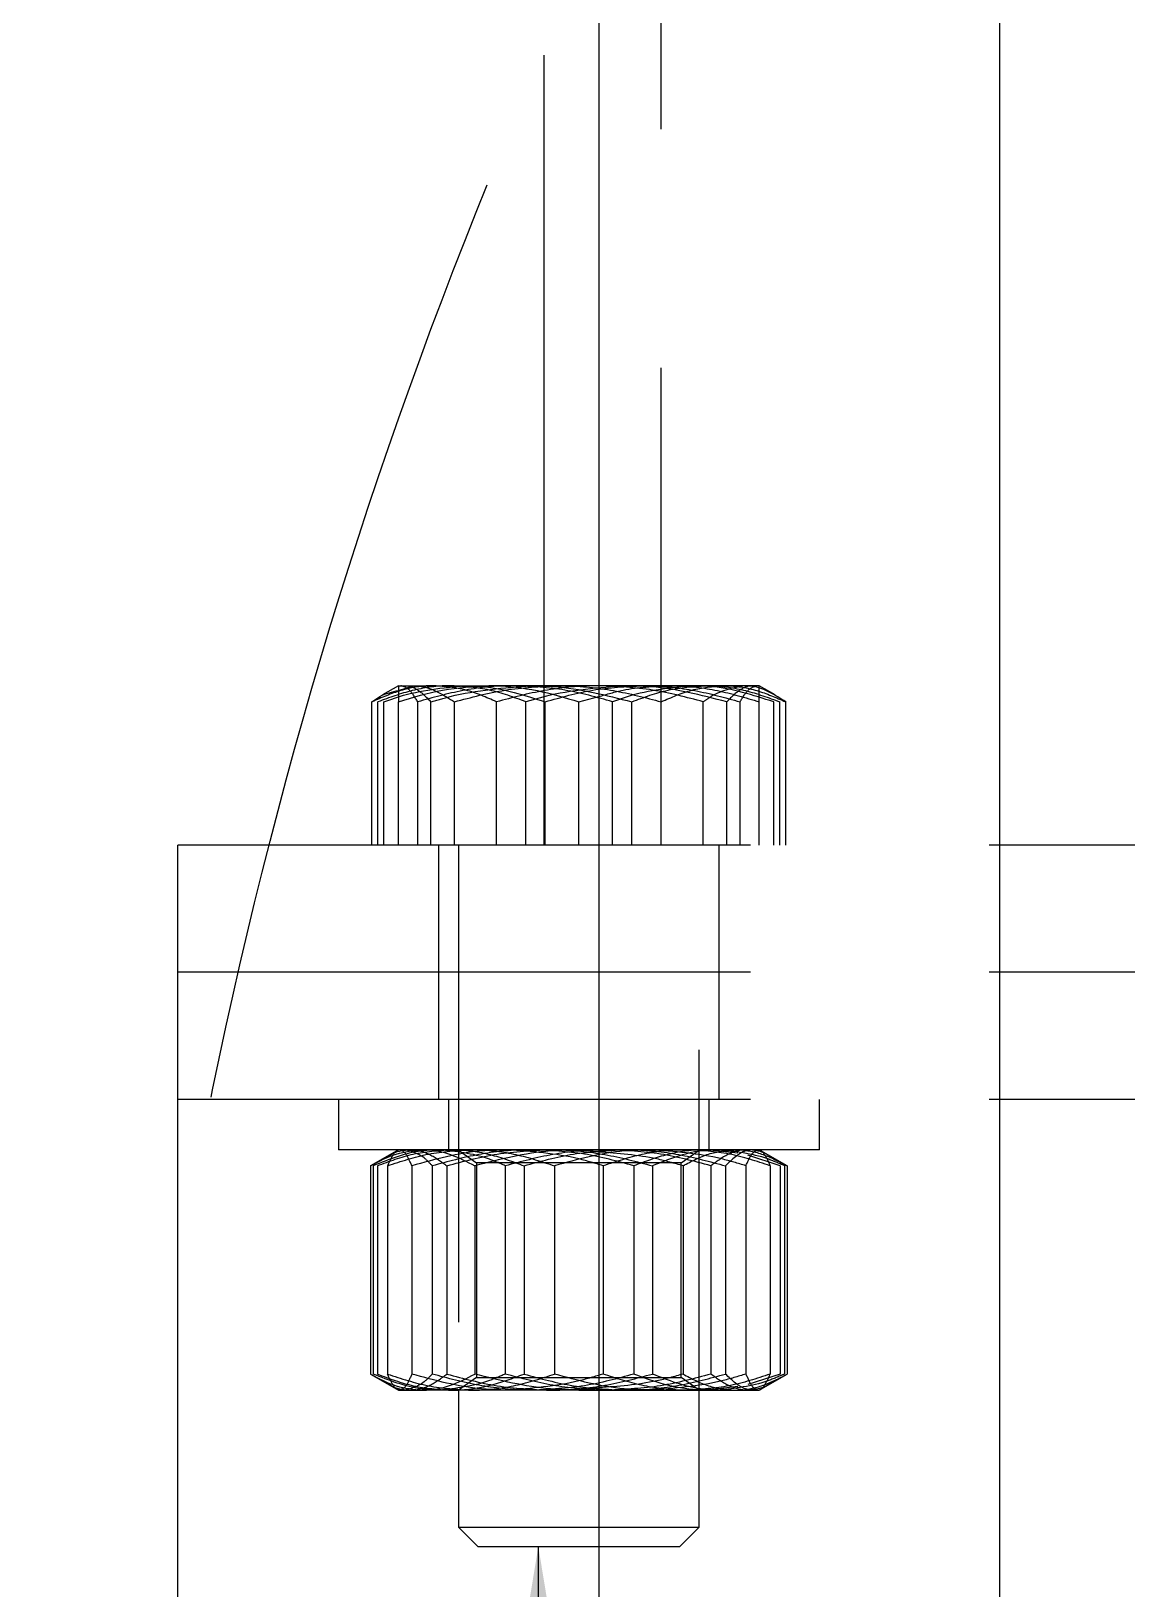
# Model space of a CAD drawing. Header units: metres. Extents: x 0 to 21025, y 0 to 14850.
# Drawn here: x 8190.8 to 8373, y 4679 to 4938.1 of the extents above; entities that cross this region are included whole.
import ezdxf

# ---------------------------------------------------------------- set-up
doc = ezdxf.new("R2010")
doc.units = ezdxf.units.M
doc.header["$LTSCALE"] = 25
doc.linetypes.add('HIDDEN2', pattern=[4.7625, 3.175, -1.5875])
doc.linetypes.add('PHANTOM', pattern=[63.5, 31.75, -6.35, 6.35, -6.35, 6.35, -6.35])
for name, color, linetype in [('SDM', 7, 'Continuous'), ('SL1', 8, 'Continuous'), ('SL4', 4, 'Continuous'), ('SRE', 2, 'PHANTOM'), ('ST1', 7, 'HIDDEN2')]:
    doc.layers.add(name, color=color, linetype=linetype)
doc.styles.add('ROMANS', font='ROMANS.SHX')
doc.dimstyles.new('25___1-25', dxfattribs={"dimscale": 25, "dimtxt": 2.5, "dimasz": 2, "dimexe": 1.5, "dimexo": 1, "dimgap": 0.5, "dimtad": 1, "dimzin": 12, "dimtxsty": 'ROMANS', "dimcen": 0, "dimclrd": 256, "dimclre": 256, "dimclrt": 3, "dimazin": 3, "dimtfac": 1, "dimtmove": 0, "dimatfit": 0, "dimfxl": 1, "dimlwd": -1, "dimlwe": -1, "dimarcsym": 0})

msp = doc.modelspace()

# ---------------------------------------------------------------- linework, layer by layer
at = {"layer": 'SL1'}
for p, q in [((8351.843, 5070.827), (8351.843, 4108.748)), ((8285.176, 4954.158), (8285.176, 4225.417)), ((8276.043, 4934.114), (8276.043, 4829.246))]:
    msp.add_line(p, q, dxfattribs=at)
at = {"layer": 'SL4'}
for p, q in [((8251.876, 4829.246), (8249.21, 4827.706)), ((8251.876, 4829.246), (8266.876, 4829.246)), ((8285.176, 4829.246), (8266.876, 4829.246)), ((8281.876, 4826.566), (8285.176, 4827.439)), ((8247.471, 4802.746), (8247.471, 4826.566)), ((8251.876, 4802.746), (8251.876, 4826.566)), ((8281.876, 4802.746), (8281.876, 4826.566)), ((8285.176, 4802.746), (8215.21, 4802.746)), ((8215.21, 4781.579), (8215.21, 4802.746)), ((8215.21, 4760.413), (8215.21, 4781.579)), ((8285.176, 4781.579), (8215.21, 4781.579)), ((8215.21, 4593.746), (8215.21, 4760.413)), ((8285.176, 4760.413), (8215.21, 4760.413)), ((8241.876, 4760.413), (8241.876, 4752.079)), ((8285.176, 4752.079), (8241.876, 4752.079)), ((8251.876, 4752.079), (8247.235, 4749.4)), ((8285.176, 4751.686), (8281.876, 4752.079)), ((8247.235, 4749.4), (8247.235, 4714.759)), ((8264.556, 4749.4), (8264.556, 4714.759)), ((8247.235, 4714.759), (8251.876, 4712.079)), ((8251.876, 4712.079), (8255.896, 4712.079)), ((8281.876, 4712.079), (8255.896, 4712.079)), ((8261.876, 4712.079), (8261.876, 4689.293)), ((8285.176, 4712.473), (8281.876, 4712.079)), ((8281.876, 4712.079), (8285.176, 4712.079)), ((8261.876, 4689.293), (8265.09, 4686.079)), ((8261.876, 4689.293), (8285.176, 4689.293)), ((8265.09, 4686.079), (8285.176, 4686.079))]:
    msp.add_line(p, q, dxfattribs=at)
for points, knots in [([(8247.471, 4826.566), (8247.909, 4826.885), (8249.345, 4827.933), (8250.838, 4828.24), (8251.876, 4828.454)], [0, 0, 0, 0, 0.30465, 1, 1, 1, 1]), ([(8251.876, 4826.566), (8254.312, 4827.315), (8259.229, 4828.827), (8264.312, 4829.105), (8266.876, 4829.246)], [0, 0, 0, 0, 0.495458, 1, 1, 1, 1]), ([(8251.876, 4829.246), (8251.876, 4829.219), (8251.876, 4829.098), (8251.876, 4827.675), (8251.876, 4826.566)], [0, 0, 0, 0, 0.2203639, 1, 1, 1, 1]), ([(8266.876, 4829.246), (8267.232, 4829.243), (8269.925, 4829.218), (8275.001, 4828.633), (8279.571, 4827.26), (8281.876, 4826.566)], [0, 0, 0, 0, 0.07009, 0.5307844, 1, 1, 1, 1]), ([(8247.235, 4749.4), (8248.642, 4750.149), (8251.481, 4751.66), (8254.415, 4751.939), (8255.896, 4752.079)], [0, 0, 0, 0, 0.495458, 1, 1, 1, 1]), ([(8255.896, 4752.079), (8256.101, 4752.076), (8257.655, 4752.052), (8260.586, 4751.467), (8263.225, 4750.093), (8264.556, 4749.4)], [0, 0, 0, 0, 0.07009, 0.5307844, 1, 1, 1, 1]), ([(8281.876, 4752.079), (8280.302, 4752.039), (8274.439, 4751.891), (8268.731, 4750.452), (8264.556, 4749.4)], [0, 0, 0, 0, 0.2686336, 1, 1, 1, 1]), ([(8247.235, 4714.759), (8248.642, 4714.01), (8251.481, 4712.498), (8254.415, 4712.22), (8255.896, 4712.079)], [0, 0, 0, 0, 0.495458, 1, 1, 1, 1]), ([(8255.896, 4712.079), (8256.101, 4712.082), (8257.655, 4712.107), (8260.586, 4712.692), (8263.225, 4714.066), (8264.556, 4714.759)], [0, 0, 0, 0, 0.07009003, 0.53078443, 1, 1, 1, 1]), ([(8281.876, 4712.079), (8280.302, 4712.119), (8274.439, 4712.267), (8268.731, 4713.706), (8264.556, 4714.759)], [0, 0, 0, 0, 0.2686336, 1, 1, 1, 1])]:
    msp.add_open_spline(points, degree=3, knots=knots, dxfattribs=at)
at = {"layer": 'SRE'}
msp.add_circle((9058.259, 4589.787), 854.648, dxfattribs=at)
at = {"layer": 'ST1'}
for p, q in [((8295.543, 4802.746), (8295.543, 4975.387)), ((8251.876, 4829.246), (8252.272, 4829.246)), ((8251.876, 4828.454), (8254.325, 4829.246)), ((8276.043, 4829.246), (8276.043, 4802.746)), ((8296.876, 4829.246), (8285.176, 4829.246)), ((8311.876, 4829.246), (8296.876, 4829.246)), ((8314.543, 4827.706), (8311.876, 4829.246)), ((8248.457, 4802.746), (8248.457, 4826.566)), ((8249.469, 4802.746), (8249.469, 4826.566)), ((8255.075, 4802.746), (8255.075, 4826.566)), ((8257.27, 4802.746), (8257.27, 4826.566)), ((8261.18, 4802.746), (8261.18, 4826.566)), ((8268.168, 4802.746), (8268.168, 4826.566)), ((8273.063, 4802.746), (8273.063, 4826.566)), ((8276.27, 4802.746), (8276.27, 4826.566)), ((8287.483, 4802.746), (8287.483, 4826.566)), ((8290.689, 4802.746), (8290.689, 4826.566)), ((8295.585, 4802.746), (8295.585, 4826.566)), ((8302.573, 4802.746), (8302.573, 4826.566)), ((8306.483, 4802.746), (8306.483, 4826.566)), ((8308.677, 4802.746), (8308.677, 4826.566)), ((8311.876, 4802.746), (8311.876, 4826.566)), ((8314.284, 4802.746), (8314.284, 4826.566)), ((8315.296, 4802.746), (8315.296, 4826.566)), ((8316.282, 4802.746), (8316.282, 4826.566)), ((8258.543, 4802.746), (8258.543, 4781.579)), ((8261.876, 4802.746), (8261.876, 4712.079)), ((8548.543, 4802.746), (8285.176, 4802.746)), ((8301.876, 4689.293), (8301.876, 4802.746)), ((8305.21, 4781.579), (8305.21, 4802.746)), ((8258.543, 4781.579), (8258.543, 4760.413)), ((8548.543, 4781.579), (8285.176, 4781.579)), ((8305.21, 4760.413), (8305.21, 4781.579)), ((8260.21, 4760.413), (8260.21, 4752.079)), ((8548.543, 4760.413), (8285.176, 4760.413)), ((8303.543, 4752.079), (8303.543, 4760.413)), ((8321.876, 4752.079), (8321.876, 4760.413)), ((8261.876, 4752.079), (8261.876, 4751.995)), ((8281.876, 4751.995), (8261.876, 4751.995)), ((8261.876, 4751.995), (8264.876, 4749.894)), ((8301.876, 4751.995), (8281.876, 4751.995)), ((8321.876, 4752.079), (8285.176, 4752.079)), ((8298.876, 4749.894), (8301.876, 4751.995)), ((8301.876, 4751.995), (8301.876, 4752.079)), ((8308.301, 4751.474), (8303.186, 4752.079)), ((8316.517, 4749.4), (8311.876, 4752.079)), ((8247.692, 4749.4), (8247.692, 4714.759)), ((8248.375, 4749.4), (8248.375, 4714.759)), ((8250.063, 4749.4), (8250.063, 4714.759)), ((8254.098, 4749.4), (8254.098, 4714.759)), ((8257.494, 4749.4), (8257.494, 4714.759)), ((8259.929, 4749.4), (8259.929, 4714.759)), ((8298.876, 4749.894), (8264.876, 4749.894)), ((8264.876, 4749.894), (8264.876, 4714.18)), ((8269.64, 4749.4), (8269.64, 4714.759)), ((8272.758, 4749.4), (8272.758, 4714.759)), ((8277.842, 4749.4), (8277.842, 4714.759)), ((8285.911, 4749.4), (8285.911, 4714.759)), ((8290.995, 4749.4), (8290.995, 4714.759)), ((8294.113, 4749.4), (8294.113, 4714.759)), ((8298.876, 4714.18), (8298.876, 4749.894)), ((8299.197, 4749.4), (8299.197, 4714.759)), ((8303.824, 4749.4), (8303.824, 4714.759)), ((8306.259, 4749.4), (8306.259, 4714.759)), ((8309.655, 4749.4), (8309.655, 4714.759)), ((8315.378, 4749.4), (8309.967, 4751.161)), ((8313.69, 4749.4), (8313.69, 4714.759)), ((8315.378, 4749.4), (8315.378, 4714.759)), ((8316.061, 4749.4), (8316.061, 4714.759)), ((8316.517, 4749.4), (8316.517, 4714.759)), ((8264.876, 4714.18), (8261.876, 4712.079)), ((8264.876, 4714.18), (8281.876, 4714.18)), ((8281.876, 4714.18), (8298.876, 4714.18)), ((8301.876, 4712.079), (8298.876, 4714.18)), ((8315.378, 4714.759), (8309.967, 4712.998)), ((8311.876, 4712.079), (8316.517, 4714.759)), ((8252.081, 4712.079), (8251.876, 4712.079)), ((8285.176, 4712.079), (8307.857, 4712.079)), ((8308.301, 4712.684), (8303.186, 4712.079)), ((8307.857, 4712.079), (8311.876, 4712.079)), ((8285.176, 4689.293), (8301.876, 4689.293)), ((8298.663, 4686.079), (8301.876, 4689.293)), ((8285.176, 4686.079), (8298.663, 4686.079))]:
    msp.add_line(p, q, dxfattribs=at)
for points, knots in [([(8257.819, 4829.246), (8257.574, 4829.243), (8255.717, 4829.218), (8252.214, 4828.633), (8249.062, 4827.26), (8247.471, 4826.566)], [0, 0, 0, 0, 0.07009, 0.5307844, 1, 1, 1, 1]), ([(8260.76, 4829.246), (8260.469, 4829.243), (8258.26, 4829.218), (8254.096, 4828.633), (8250.348, 4827.26), (8248.457, 4826.566)], [0, 0, 0, 0, 0.07009, 0.5307844, 1, 1, 1, 1]), ([(8249.469, 4826.566), (8250.325, 4826.877), (8254.687, 4828.461), (8259.223, 4828.896), (8262.869, 4829.246)], [0, 0, 0, 0, 0.1963527, 1, 1, 1, 1]), ([(8255.075, 4826.566), (8254.62, 4827.315), (8253.701, 4828.827), (8252.751, 4829.105), (8252.272, 4829.246)], [0, 0, 0, 0, 0.495458, 1, 1, 1, 1]), ([(8252.864, 4829.246), (8252.968, 4829.243), (8253.759, 4829.218), (8255.25, 4828.633), (8256.593, 4827.26), (8257.27, 4826.566)], [0, 0, 0, 0, 0.07009, 0.5307844, 1, 1, 1, 1]), ([(8254.325, 4829.246), (8254.837, 4829.219), (8257.156, 4829.098), (8259.417, 4827.675), (8261.18, 4826.566)], [0, 0, 0, 0, 0.2203639, 1, 1, 1, 1]), ([(8271.279, 4829.246), (8270.895, 4829.243), (8267.987, 4829.218), (8262.503, 4828.633), (8257.566, 4827.26), (8255.075, 4826.566)], [0, 0, 0, 0, 0.07009, 0.5307844, 1, 1, 1, 1]), ([(8257.27, 4826.566), (8258.338, 4826.877), (8263.777, 4828.461), (8269.434, 4828.896), (8273.98, 4829.246)], [0, 0, 0, 0, 0.1963527, 1, 1, 1, 1]), ([(8268.168, 4826.566), (8266.487, 4827.315), (8263.095, 4828.827), (8259.589, 4829.105), (8257.819, 4829.246)], [0, 0, 0, 0, 0.495458, 1, 1, 1, 1]), ([(8273.063, 4826.566), (8271.065, 4827.315), (8267.033, 4828.827), (8262.864, 4829.105), (8260.76, 4829.246)], [0, 0, 0, 0, 0.49545796, 1, 1, 1, 1]), ([(8261.18, 4826.566), (8263.974, 4827.315), (8269.612, 4828.827), (8275.441, 4829.105), (8278.382, 4829.246)], [0, 0, 0, 0, 0.495458, 1, 1, 1, 1]), ([(8262.869, 4829.246), (8263.868, 4829.219), (8268.402, 4829.098), (8272.823, 4827.675), (8276.27, 4826.566)], [0, 0, 0, 0, 0.22036392, 1, 1, 1, 1]), ([(8285.37, 4829.246), (8284.963, 4829.243), (8281.875, 4829.218), (8276.053, 4828.633), (8270.812, 4827.26), (8268.168, 4826.566)], [0, 0, 0, 0, 0.07009, 0.5307844, 1, 1, 1, 1]), ([(8287.483, 4826.566), (8284.852, 4827.315), (8279.54, 4828.827), (8274.05, 4829.105), (8271.279, 4829.246)], [0, 0, 0, 0, 0.495458, 1, 1, 1, 1]), ([(8289.773, 4829.246), (8285.227, 4828.896), (8279.57, 4828.461), (8274.131, 4826.877), (8273.063, 4826.566)], [0, 0, 0, 0, 0.8036473, 1, 1, 1, 1]), ([(8273.98, 4829.246), (8275.226, 4829.219), (8280.879, 4829.098), (8286.392, 4827.675), (8290.689, 4826.566)], [0, 0, 0, 0, 0.22036392, 1, 1, 1, 1]), ([(8276.27, 4826.566), (8278.901, 4827.315), (8284.213, 4828.827), (8289.703, 4829.105), (8292.473, 4829.246)], [0, 0, 0, 0, 0.495458, 1, 1, 1, 1]), ([(8278.382, 4829.246), (8278.79, 4829.243), (8281.878, 4829.218), (8287.7, 4828.633), (8292.941, 4827.26), (8295.585, 4826.566)], [0, 0, 0, 0, 0.07009, 0.5307844, 1, 1, 1, 1]), ([(8285.176, 4827.439), (8286.521, 4827.836), (8290.35, 4828.965), (8294.308, 4829.135), (8296.876, 4829.246)], [0, 0, 0, 0, 0.3510845, 1, 1, 1, 1]), ([(8302.573, 4826.566), (8299.779, 4827.315), (8294.14, 4828.827), (8288.311, 4829.105), (8285.37, 4829.246)], [0, 0, 0, 0, 0.495458, 1, 1, 1, 1]), ([(8300.884, 4829.246), (8297.238, 4828.896), (8292.702, 4828.461), (8288.34, 4826.877), (8287.483, 4826.566)], [0, 0, 0, 0, 0.8036473, 1, 1, 1, 1]), ([(8306.483, 4826.566), (8302.185, 4827.675), (8296.672, 4829.098), (8291.019, 4829.219), (8289.773, 4829.246)], [0, 0, 0, 0, 0.7796361, 1, 1, 1, 1]), ([(8290.689, 4826.566), (8292.687, 4827.315), (8296.72, 4828.827), (8300.889, 4829.105), (8302.993, 4829.246)], [0, 0, 0, 0, 0.495458, 1, 1, 1, 1]), ([(8292.473, 4829.246), (8292.858, 4829.243), (8295.766, 4829.218), (8301.25, 4828.633), (8306.187, 4827.26), (8308.677, 4826.566)], [0, 0, 0, 0, 0.07009, 0.5307844, 1, 1, 1, 1]), ([(8295.585, 4826.566), (8297.266, 4827.315), (8300.658, 4828.827), (8304.164, 4829.105), (8305.933, 4829.246)], [0, 0, 0, 0, 0.495458, 1, 1, 1, 1]), ([(8296.876, 4829.246), (8297.232, 4829.243), (8299.925, 4829.218), (8305.001, 4828.633), (8309.571, 4827.26), (8311.876, 4826.566)], [0, 0, 0, 0, 0.07009, 0.5307844, 1, 1, 1, 1]), ([(8314.284, 4826.566), (8310.838, 4827.675), (8306.417, 4829.098), (8301.883, 4829.219), (8300.884, 4829.246)], [0, 0, 0, 0, 0.77963608, 1, 1, 1, 1]), ([(8309.427, 4829.246), (8307.563, 4828.896), (8305.242, 4828.461), (8303.011, 4826.877), (8302.573, 4826.566)], [0, 0, 0, 0, 0.8036473, 1, 1, 1, 1]), ([(8302.993, 4829.246), (8303.284, 4829.243), (8305.493, 4829.218), (8309.657, 4828.633), (8313.405, 4827.26), (8315.296, 4826.566)], [0, 0, 0, 0, 0.07009, 0.5307844, 1, 1, 1, 1]), ([(8305.933, 4829.246), (8306.179, 4829.243), (8308.036, 4829.218), (8311.539, 4828.633), (8314.691, 4827.26), (8316.282, 4826.566)], [0, 0, 0, 0, 0.07009, 0.5307844, 1, 1, 1, 1]), ([(8310.889, 4829.246), (8310.785, 4829.243), (8309.994, 4829.218), (8308.503, 4828.633), (8307.16, 4827.26), (8306.483, 4826.566)], [0, 0, 0, 0, 0.07009, 0.5307844, 1, 1, 1, 1]), ([(8308.677, 4826.566), (8309.133, 4827.315), (8310.052, 4828.827), (8311.002, 4829.105), (8311.481, 4829.246)], [0, 0, 0, 0, 0.495458, 1, 1, 1, 1]), ([(8316.282, 4826.566), (8314.519, 4827.675), (8312.257, 4829.098), (8309.938, 4829.219), (8309.427, 4829.246)], [0, 0, 0, 0, 0.7796361, 1, 1, 1, 1]), ([(8311.876, 4826.566), (8311.876, 4827.675), (8311.876, 4829.098), (8311.876, 4829.219), (8311.876, 4829.246)], [0, 0, 0, 0, 0.7796361, 1, 1, 1, 1]), ([(8258.666, 4752.079), (8257.668, 4752.039), (8253.954, 4751.891), (8250.337, 4750.452), (8247.692, 4749.4)], [0, 0, 0, 0, 0.2686336, 1, 1, 1, 1]), ([(8248.375, 4749.4), (8250.355, 4750.149), (8254.351, 4751.66), (8258.482, 4751.939), (8260.567, 4752.079)], [0, 0, 0, 0, 0.495458, 1, 1, 1, 1]), ([(8249.81, 4750.773), (8250.103, 4750.977), (8251.41, 4751.887), (8252.761, 4751.995), (8253.81, 4752.079)], [0, 0, 0, 0, 0.2236998, 1, 1, 1, 1]), ([(8250.063, 4749.4), (8252.319, 4750.149), (8256.872, 4751.66), (8261.578, 4751.939), (8263.953, 4752.079)], [0, 0, 0, 0, 0.495458, 1, 1, 1, 1]), ([(8252.081, 4752.079), (8252.033, 4752.076), (8251.671, 4752.052), (8250.988, 4751.467), (8250.373, 4750.093), (8250.063, 4749.4)], [0, 0, 0, 0, 0.07009, 0.5307844, 1, 1, 1, 1]), ([(8254.098, 4749.4), (8253.77, 4750.149), (8253.109, 4751.66), (8252.425, 4751.939), (8252.081, 4752.079)], [0, 0, 0, 0, 0.49545796, 1, 1, 1, 1]), ([(8257.494, 4749.4), (8257.111, 4749.804), (8255.625, 4751.375), (8254.081, 4751.779), (8252.934, 4752.079)], [0, 0, 0, 0, 0.2575513, 1, 1, 1, 1]), ([(8253.81, 4752.079), (8253.955, 4752.076), (8255.054, 4752.052), (8257.124, 4751.467), (8258.988, 4750.093), (8259.929, 4749.4)], [0, 0, 0, 0, 0.07009, 0.5307844, 1, 1, 1, 1]), ([(8270.004, 4752.079), (8268.558, 4752.039), (8263.174, 4751.891), (8257.932, 4750.452), (8254.098, 4749.4)], [0, 0, 0, 0, 0.2686336, 1, 1, 1, 1]), ([(8274.244, 4752.079), (8273.847, 4752.076), (8270.84, 4752.052), (8265.171, 4751.467), (8260.068, 4750.093), (8257.494, 4749.4)], [0, 0, 0, 0, 0.07009, 0.5307844, 1, 1, 1, 1]), ([(8269.64, 4749.4), (8268.719, 4749.804), (8265.142, 4751.375), (8261.425, 4751.779), (8258.666, 4752.079)], [0, 0, 0, 0, 0.2575513, 1, 1, 1, 1]), ([(8259.929, 4749.4), (8262.704, 4750.149), (8268.307, 4751.66), (8274.099, 4751.939), (8277.021, 4752.079)], [0, 0, 0, 0, 0.495458, 1, 1, 1, 1]), ([(8260.567, 4752.079), (8260.856, 4752.076), (8263.044, 4752.052), (8267.17, 4751.467), (8270.884, 4750.093), (8272.758, 4749.4)], [0, 0, 0, 0, 0.07009, 0.5307844, 1, 1, 1, 1]), ([(8263.953, 4752.079), (8264.282, 4752.076), (8266.775, 4752.052), (8271.476, 4751.467), (8275.707, 4750.093), (8277.842, 4749.4)], [0, 0, 0, 0, 0.07009, 0.5307844, 1, 1, 1, 1]), ([(8286.732, 4752.079), (8286.327, 4752.076), (8283.259, 4752.052), (8277.474, 4751.467), (8272.267, 4750.093), (8269.64, 4749.4)], [0, 0, 0, 0, 0.07009, 0.5307844, 1, 1, 1, 1]), ([(8285.911, 4749.4), (8284.576, 4749.804), (8279.391, 4751.375), (8274.004, 4751.779), (8270.004, 4752.079)], [0, 0, 0, 0, 0.25755135, 1, 1, 1, 1]), ([(8272.758, 4749.4), (8275.478, 4750.149), (8280.969, 4751.66), (8286.645, 4751.939), (8289.509, 4752.079)], [0, 0, 0, 0, 0.49545796, 1, 1, 1, 1]), ([(8290.995, 4749.4), (8288.274, 4750.149), (8282.784, 4751.66), (8277.108, 4751.939), (8274.244, 4752.079)], [0, 0, 0, 0, 0.49545796, 1, 1, 1, 1]), ([(8277.021, 4752.079), (8277.426, 4752.076), (8280.494, 4752.052), (8286.279, 4751.467), (8291.486, 4750.093), (8294.113, 4749.4)], [0, 0, 0, 0, 0.07009, 0.5307844, 1, 1, 1, 1]), ([(8293.748, 4752.079), (8292.302, 4752.039), (8286.918, 4751.891), (8281.676, 4750.452), (8277.842, 4749.4)], [0, 0, 0, 0, 0.2686336, 1, 1, 1, 1]), ([(8299.197, 4749.4), (8297.744, 4749.81), (8293.17, 4751.102), (8288.419, 4751.449), (8285.176, 4751.686)], [0, 0, 0, 0, 0.3176858, 1, 1, 1, 1]), ([(8299.8, 4752.079), (8299.471, 4752.076), (8296.978, 4752.052), (8292.277, 4751.467), (8288.046, 4750.093), (8285.911, 4749.4)], [0, 0, 0, 0, 0.07009, 0.5307844, 1, 1, 1, 1]), ([(8303.824, 4749.4), (8301.048, 4750.149), (8295.446, 4751.66), (8289.654, 4751.939), (8286.732, 4752.079)], [0, 0, 0, 0, 0.495458, 1, 1, 1, 1]), ([(8289.509, 4752.079), (8289.906, 4752.076), (8292.912, 4752.052), (8298.582, 4751.467), (8303.684, 4750.093), (8306.259, 4749.4)], [0, 0, 0, 0, 0.07009, 0.5307844, 1, 1, 1, 1]), ([(8303.186, 4752.079), (8302.897, 4752.076), (8300.709, 4752.052), (8296.583, 4751.467), (8292.869, 4750.093), (8290.995, 4749.4)], [0, 0, 0, 0, 0.07009, 0.5307844, 1, 1, 1, 1]), ([(8309.655, 4749.4), (8308.32, 4749.804), (8303.135, 4751.375), (8297.748, 4751.779), (8293.748, 4752.079)], [0, 0, 0, 0, 0.25755135, 1, 1, 1, 1]), ([(8305.087, 4752.079), (8304.089, 4752.039), (8300.374, 4751.891), (8296.758, 4750.452), (8294.113, 4749.4)], [0, 0, 0, 0, 0.2686336, 1, 1, 1, 1]), ([(8299.197, 4749.4), (8300.603, 4750.149), (8303.442, 4751.66), (8306.377, 4751.939), (8307.857, 4752.079)], [0, 0, 0, 0, 0.495458, 1, 1, 1, 1]), ([(8313.69, 4749.4), (8311.434, 4750.149), (8306.881, 4751.66), (8302.175, 4751.939), (8299.8, 4752.079)], [0, 0, 0, 0, 0.495458, 1, 1, 1, 1]), ([(8309.942, 4752.079), (8309.797, 4752.076), (8308.699, 4752.052), (8306.629, 4751.467), (8304.765, 4750.093), (8303.824, 4749.4)], [0, 0, 0, 0, 0.07009, 0.5307844, 1, 1, 1, 1]), ([(8316.061, 4749.4), (8315.139, 4749.804), (8311.562, 4751.375), (8307.846, 4751.779), (8305.087, 4752.079)], [0, 0, 0, 0, 0.2575513, 1, 1, 1, 1]), ([(8310.818, 4752.079), (8310.404, 4752.039), (8308.861, 4751.891), (8307.358, 4750.452), (8306.259, 4749.4)], [0, 0, 0, 0, 0.2686336, 1, 1, 1, 1]), ([(8307.857, 4752.079), (8308.062, 4752.076), (8309.617, 4752.052), (8312.548, 4751.467), (8315.186, 4750.093), (8316.517, 4749.4)], [0, 0, 0, 0, 0.07009, 0.5307844, 1, 1, 1, 1]), ([(8309.655, 4749.4), (8309.983, 4750.149), (8310.644, 4751.66), (8311.327, 4751.939), (8311.672, 4752.079)], [0, 0, 0, 0, 0.49545796, 1, 1, 1, 1]), ([(8313.943, 4750.773), (8313.65, 4750.977), (8312.343, 4751.887), (8310.992, 4751.995), (8309.942, 4752.079)], [0, 0, 0, 0, 0.2236998, 1, 1, 1, 1]), ([(8311.672, 4752.079), (8311.72, 4752.076), (8312.082, 4752.052), (8312.765, 4751.467), (8313.379, 4750.093), (8313.69, 4749.4)], [0, 0, 0, 0, 0.07009, 0.5307844, 1, 1, 1, 1]), ([(8258.666, 4712.079), (8257.668, 4712.119), (8253.954, 4712.267), (8250.337, 4713.706), (8247.692, 4714.759)], [0, 0, 0, 0, 0.2686336, 1, 1, 1, 1]), ([(8248.375, 4714.759), (8250.355, 4714.01), (8254.351, 4712.498), (8258.482, 4712.22), (8260.567, 4712.079)], [0, 0, 0, 0, 0.495458, 1, 1, 1, 1]), ([(8249.81, 4713.385), (8250.103, 4713.182), (8251.41, 4712.272), (8252.761, 4712.163), (8253.81, 4712.079)], [0, 0, 0, 0, 0.2236998, 1, 1, 1, 1]), ([(8250.063, 4714.759), (8252.319, 4714.01), (8256.872, 4712.498), (8261.578, 4712.22), (8263.953, 4712.079)], [0, 0, 0, 0, 0.495458, 1, 1, 1, 1]), ([(8252.081, 4712.079), (8252.033, 4712.082), (8251.671, 4712.107), (8250.988, 4712.692), (8250.373, 4714.066), (8250.063, 4714.759)], [0, 0, 0, 0, 0.07009, 0.5307844, 1, 1, 1, 1]), ([(8254.098, 4714.759), (8253.77, 4714.01), (8253.109, 4712.498), (8252.425, 4712.22), (8252.081, 4712.079)], [0, 0, 0, 0, 0.49545796, 1, 1, 1, 1]), ([(8257.494, 4714.759), (8257.111, 4714.354), (8255.625, 4712.784), (8254.081, 4712.379), (8252.934, 4712.079)], [0, 0, 0, 0, 0.2575513, 1, 1, 1, 1]), ([(8253.81, 4712.079), (8253.955, 4712.082), (8255.054, 4712.107), (8257.124, 4712.692), (8258.988, 4714.066), (8259.929, 4714.759)], [0, 0, 0, 0, 0.07009, 0.5307844, 1, 1, 1, 1]), ([(8270.004, 4712.079), (8268.558, 4712.119), (8263.174, 4712.267), (8257.932, 4713.706), (8254.098, 4714.759)], [0, 0, 0, 0, 0.2686336, 1, 1, 1, 1]), ([(8274.244, 4712.079), (8273.847, 4712.082), (8270.84, 4712.107), (8265.171, 4712.692), (8260.068, 4714.066), (8257.494, 4714.759)], [0, 0, 0, 0, 0.07009, 0.5307844, 1, 1, 1, 1]), ([(8269.64, 4714.759), (8268.719, 4714.354), (8265.142, 4712.784), (8261.425, 4712.379), (8258.666, 4712.079)], [0, 0, 0, 0, 0.2575513, 1, 1, 1, 1]), ([(8259.929, 4714.759), (8262.704, 4714.01), (8268.307, 4712.498), (8274.099, 4712.22), (8277.021, 4712.079)], [0, 0, 0, 0, 0.495458, 1, 1, 1, 1]), ([(8260.567, 4712.079), (8260.856, 4712.082), (8263.044, 4712.107), (8267.17, 4712.692), (8270.884, 4714.066), (8272.758, 4714.759)], [0, 0, 0, 0, 0.07009, 0.5307844, 1, 1, 1, 1]), ([(8263.953, 4712.079), (8264.282, 4712.082), (8266.775, 4712.107), (8271.476, 4712.692), (8275.707, 4714.066), (8277.842, 4714.759)], [0, 0, 0, 0, 0.07009, 0.5307844, 1, 1, 1, 1]), ([(8286.732, 4712.079), (8286.327, 4712.082), (8283.259, 4712.107), (8277.474, 4712.692), (8272.267, 4714.066), (8269.64, 4714.759)], [0, 0, 0, 0, 0.07009, 0.5307844, 1, 1, 1, 1]), ([(8285.911, 4714.759), (8284.576, 4714.354), (8279.391, 4712.784), (8274.004, 4712.379), (8270.004, 4712.079)], [0, 0, 0, 0, 0.2575513, 1, 1, 1, 1]), ([(8272.758, 4714.759), (8275.478, 4714.01), (8280.969, 4712.498), (8286.645, 4712.22), (8289.509, 4712.079)], [0, 0, 0, 0, 0.49545796, 1, 1, 1, 1]), ([(8290.995, 4714.759), (8288.274, 4714.01), (8282.784, 4712.498), (8277.108, 4712.22), (8274.244, 4712.079)], [0, 0, 0, 0, 0.49545796, 1, 1, 1, 1]), ([(8277.021, 4712.079), (8277.426, 4712.082), (8280.494, 4712.107), (8286.279, 4712.692), (8291.486, 4714.066), (8294.113, 4714.759)], [0, 0, 0, 0, 0.07009, 0.5307844, 1, 1, 1, 1]), ([(8293.748, 4712.079), (8292.302, 4712.119), (8286.918, 4712.267), (8281.676, 4713.706), (8277.842, 4714.759)], [0, 0, 0, 0, 0.2686336, 1, 1, 1, 1]), ([(8299.197, 4714.759), (8297.744, 4714.348), (8293.17, 4713.056), (8288.419, 4712.709), (8285.176, 4712.473)], [0, 0, 0, 0, 0.31768575, 1, 1, 1, 1]), ([(8299.8, 4712.079), (8299.471, 4712.082), (8296.978, 4712.107), (8292.277, 4712.692), (8288.046, 4714.066), (8285.911, 4714.759)], [0, 0, 0, 0, 0.07009, 0.5307844, 1, 1, 1, 1]), ([(8303.824, 4714.759), (8301.048, 4714.01), (8295.446, 4712.498), (8289.654, 4712.22), (8286.732, 4712.079)], [0, 0, 0, 0, 0.495458, 1, 1, 1, 1]), ([(8289.509, 4712.079), (8289.906, 4712.082), (8292.912, 4712.107), (8298.582, 4712.692), (8303.684, 4714.066), (8306.259, 4714.759)], [0, 0, 0, 0, 0.07009, 0.5307844, 1, 1, 1, 1]), ([(8303.186, 4712.079), (8302.897, 4712.082), (8300.709, 4712.107), (8296.583, 4712.692), (8292.869, 4714.066), (8290.995, 4714.759)], [0, 0, 0, 0, 0.07009003, 0.53078443, 1, 1, 1, 1]), ([(8309.655, 4714.759), (8308.32, 4714.354), (8303.135, 4712.784), (8297.748, 4712.379), (8293.748, 4712.079)], [0, 0, 0, 0, 0.25755135, 1, 1, 1, 1]), ([(8305.087, 4712.079), (8304.089, 4712.119), (8300.374, 4712.267), (8296.758, 4713.706), (8294.113, 4714.759)], [0, 0, 0, 0, 0.2686336, 1, 1, 1, 1]), ([(8299.197, 4714.759), (8300.603, 4714.01), (8303.442, 4712.498), (8306.377, 4712.22), (8307.857, 4712.079)], [0, 0, 0, 0, 0.495458, 1, 1, 1, 1]), ([(8313.69, 4714.759), (8311.434, 4714.01), (8306.881, 4712.498), (8302.175, 4712.22), (8299.8, 4712.079)], [0, 0, 0, 0, 0.495458, 1, 1, 1, 1]), ([(8309.942, 4712.079), (8309.797, 4712.082), (8308.699, 4712.107), (8306.629, 4712.692), (8304.765, 4714.066), (8303.824, 4714.759)], [0, 0, 0, 0, 0.07009, 0.5307844, 1, 1, 1, 1]), ([(8316.061, 4714.759), (8315.139, 4714.354), (8311.562, 4712.784), (8307.846, 4712.379), (8305.087, 4712.079)], [0, 0, 0, 0, 0.2575513, 1, 1, 1, 1]), ([(8310.818, 4712.079), (8310.404, 4712.119), (8308.861, 4712.267), (8307.358, 4713.706), (8306.259, 4714.759)], [0, 0, 0, 0, 0.2686336, 1, 1, 1, 1]), ([(8307.857, 4712.079), (8308.062, 4712.082), (8309.617, 4712.107), (8312.548, 4712.692), (8315.186, 4714.066), (8316.517, 4714.759)], [0, 0, 0, 0, 0.07009, 0.5307844, 1, 1, 1, 1]), ([(8309.655, 4714.759), (8309.983, 4714.01), (8310.644, 4712.498), (8311.327, 4712.22), (8311.672, 4712.079)], [0, 0, 0, 0, 0.49545796, 1, 1, 1, 1]), ([(8313.943, 4713.385), (8313.65, 4713.182), (8312.343, 4712.272), (8310.992, 4712.163), (8309.942, 4712.079)], [0, 0, 0, 0, 0.2236998, 1, 1, 1, 1]), ([(8311.672, 4712.079), (8311.72, 4712.082), (8312.082, 4712.107), (8312.765, 4712.692), (8313.379, 4714.066), (8313.69, 4714.759)], [0, 0, 0, 0, 0.07009, 0.5307844, 1, 1, 1, 1])]:
    msp.add_open_spline(points, degree=3, knots=knots, dxfattribs=at)

# ---------------------------------------------------------------- leaders
at = {"layer": 'SDM'}
msp.add_leader([(8275.133, 4686.079), (8275.133, 4391.888), (7575.675, 4391.888)], dimstyle='25___1-25', override={"dimgap": 0.5, "dimtad": 0}, dxfattribs=at)

doc.saveas('drawing.dxf')
